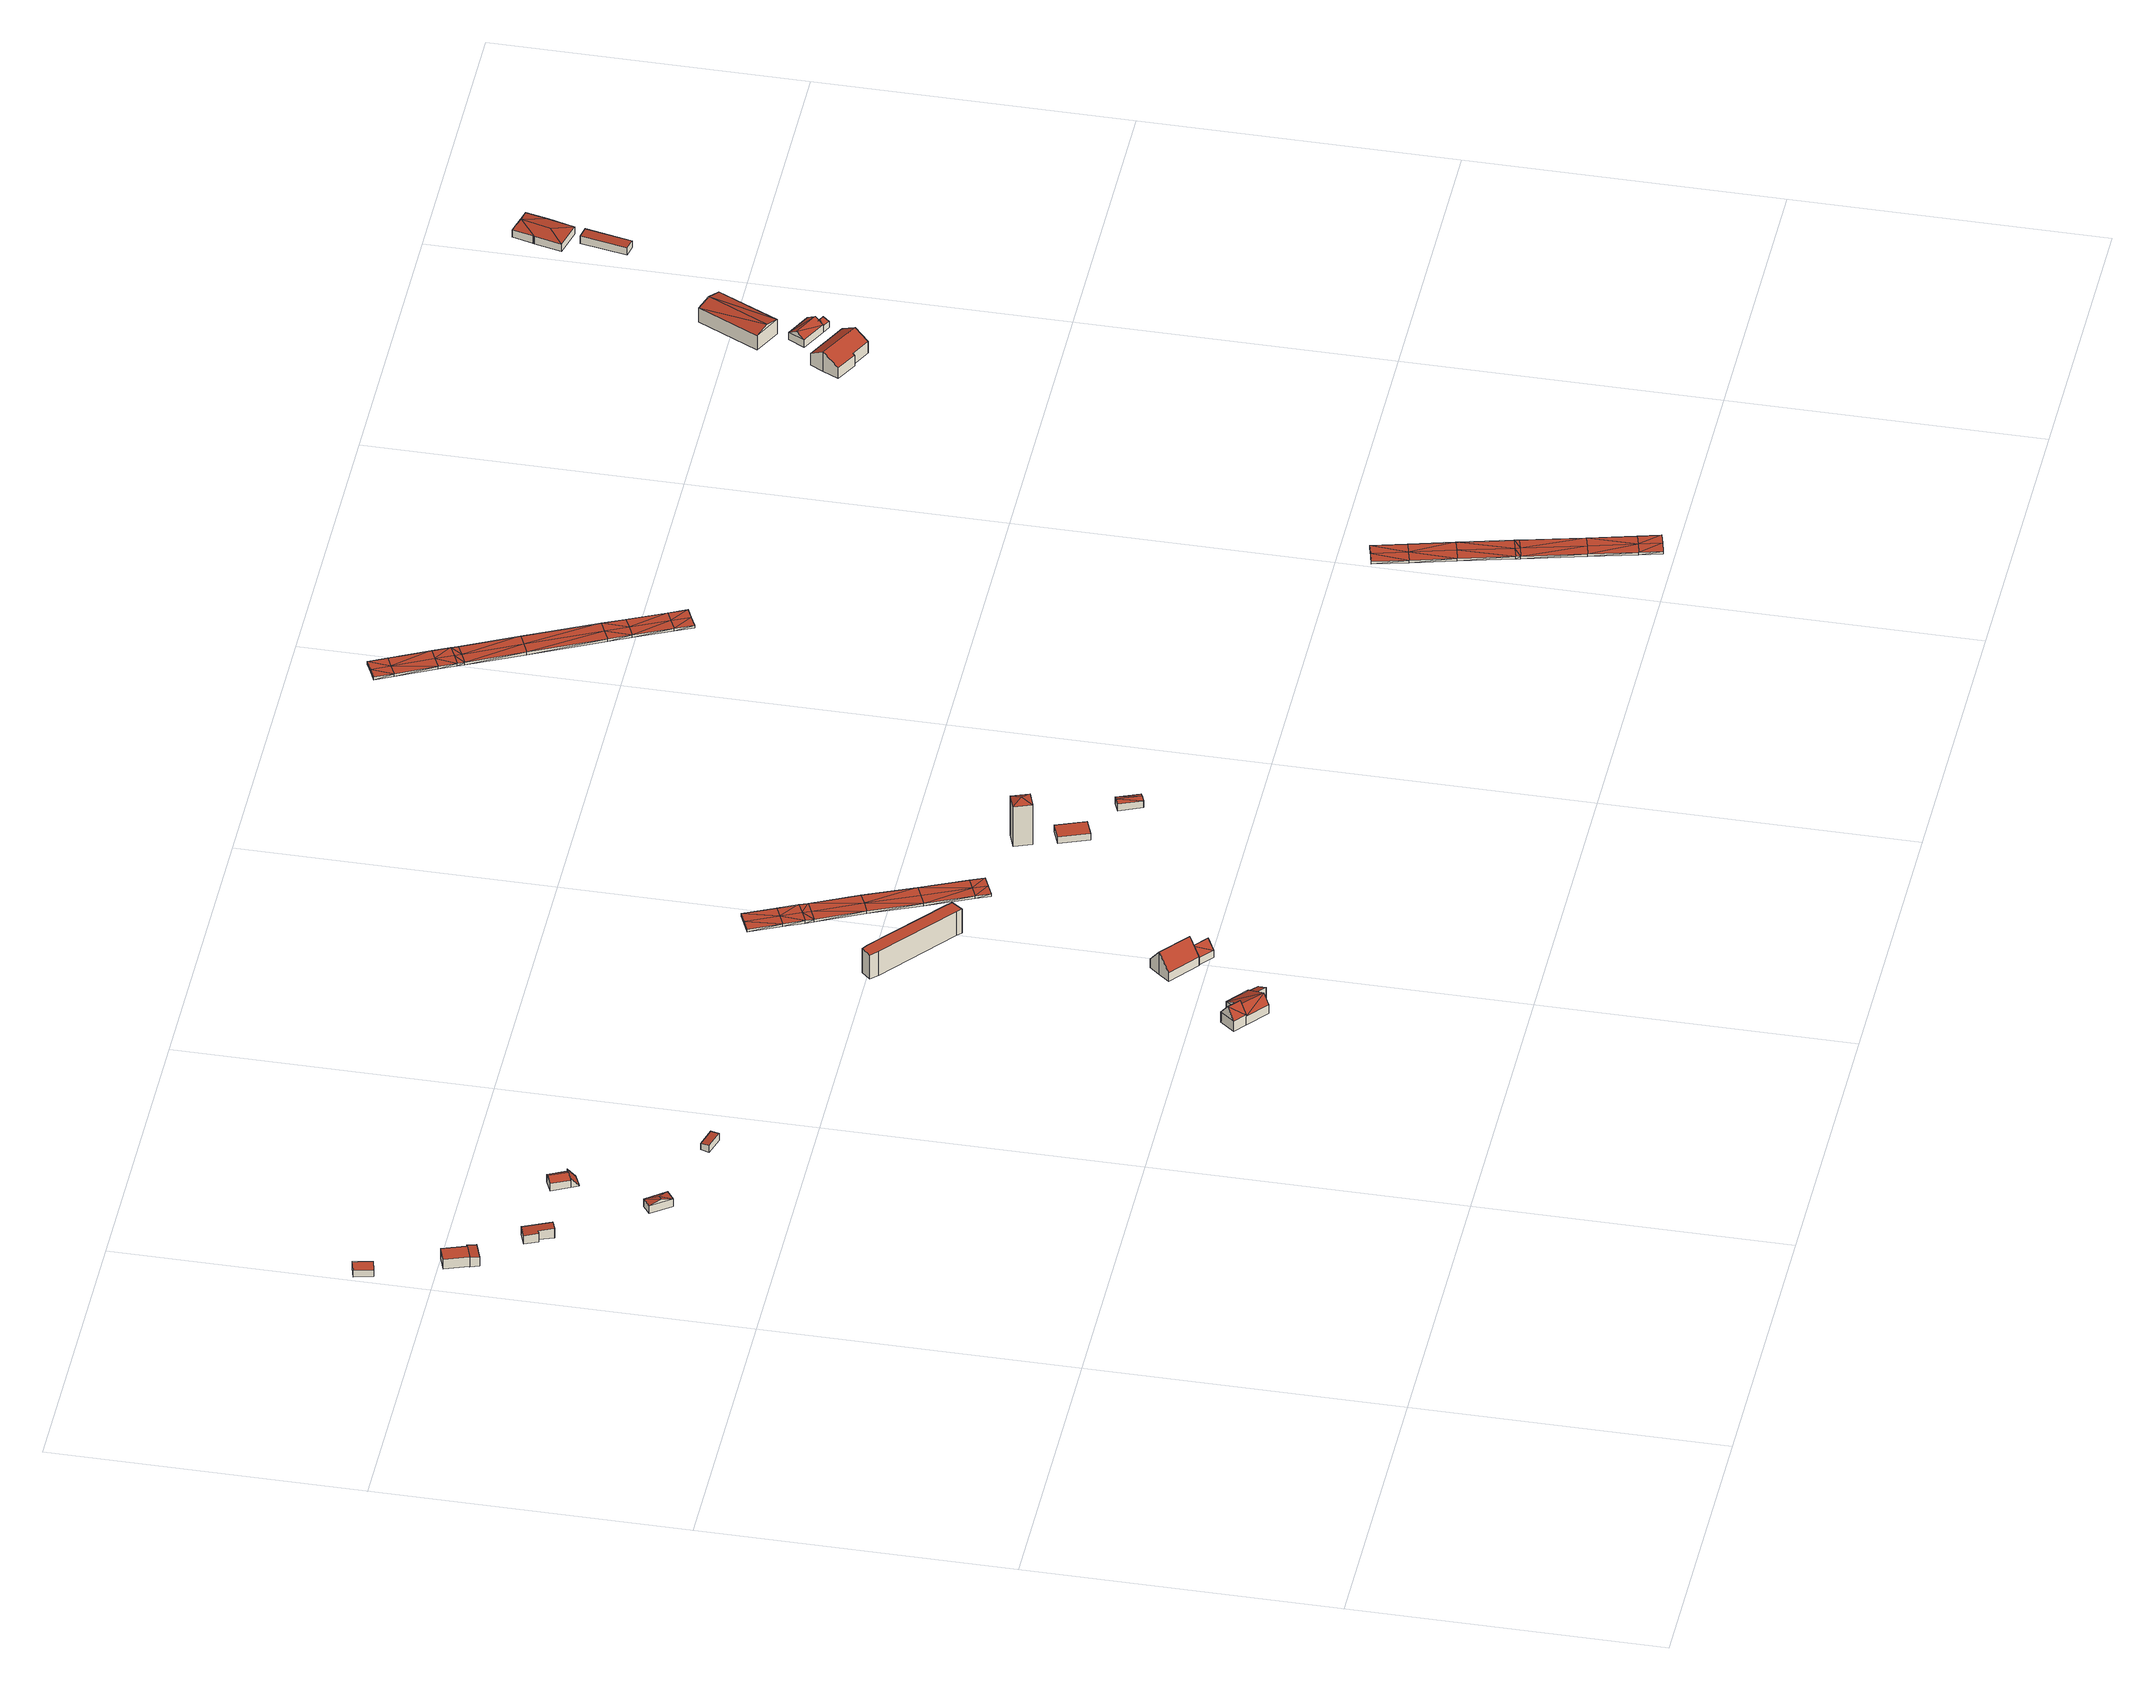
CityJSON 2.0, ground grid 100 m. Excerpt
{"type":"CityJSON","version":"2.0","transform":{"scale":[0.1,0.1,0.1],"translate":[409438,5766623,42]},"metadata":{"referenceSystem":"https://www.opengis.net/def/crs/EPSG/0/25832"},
"CityObjects":{
"building1":{"type":"Building","attributes":{"Gemeindeschluessel":"05566012","Geometrietyp2DReferenz":"3000","function":"31001_2700","roofType":"1000","measuredHeight":2.45},"geometry":[{"type":"Solid","lod":"2","boundaries":[[[[0,1,2,3]],[[4,5,1,0]],[[6,7,5,4]],[[3,2,7,6]],[[4,0,3,6]],[[1,5,7,2]]]],"semantics":{"surfaces":[{"type":"WallSurface"},{"type":"RoofSurface"},{"type":"GroundSurface"}],"values":[[0,0,0,0,1,2]]}}]},
"building2":{"type":"Building","attributes":{"Gemeindeschluessel":"05566012","Geometrietyp2DReferenz":"3000","function":"31001_2700","roofType":"1000","measuredHeight":3.61},"geometry":[{"type":"Solid","lod":"2","boundaries":[[[[8,9,10,11]],[[12,13,9,8]],[[14,15,13,12]],[[11,10,15,14]],[[12,8,11,14]],[[9,13,15,10]]]],"semantics":{"surfaces":[{"type":"WallSurface"},{"type":"RoofSurface"},{"type":"GroundSurface"}],"values":[[0,0,0,0,1,2]]}}]},
"building3":{"type":"Building","attributes":{"Gemeindeschluessel":"05566012","Geometrietyp2DReferenz":"3000","function":"51009_1610","roofType":"2100","measuredHeight":3.52},"geometry":[{"type":"Solid","lod":"2","boundaries":[[[[16,17,18,19]],[[20,21,17,16]],[[22,23,21,20]],[[24,25,23,22]],[[19,18,25,24]],[[22,20,16,19,24]],[[17,21,23,25,18]]]],"semantics":{"surfaces":[{"type":"WallSurface"},{"type":"RoofSurface"},{"type":"GroundSurface"}],"values":[[0,0,0,0,0,1,2]]}}]},
"building4":{"type":"Building","attributes":{"Gemeindeschluessel":"05566012","Geometrietyp2DReferenz":"3000","function":"31001_2700","roofType":"2100","measuredHeight":3.58},"geometry":[{"type":"Solid","lod":"2","boundaries":[[[[26,27,28,29]],[[30,31,27,26]],[[32,33,31,30]],[[34,35,33,32]],[[36,37,35,34]],[[29,28,37,36]],[[34,32,30,26,29,36]],[[27,31,33,35,37,28]]]],"semantics":{"surfaces":[{"type":"WallSurface"},{"type":"RoofSurface"},{"type":"GroundSurface"}],"values":[[0,0,0,0,0,0,1,2]]}}]},
"building5":{"type":"Building","attributes":{"Gemeindeschluessel":"05566012","Geometrietyp2DReferenz":"3000","function":"31001_2700","roofType":"5000","measuredHeight":4.06},"geometry":[{"type":"Solid","lod":"2","boundaries":[[[[38,39,40,41]],[[42,43,39,38]],[[44,45,43,42]],[[41,40,45,44]],[[38,46,42]],[[44,47,41]],[[47,46,38]],[[38,41,47]],[[44,42,46]],[[46,47,44]],[[39,43,45,40]]]],"semantics":{"surfaces":[{"type":"WallSurface"},{"type":"RoofSurface"},{"type":"GroundSurface"}],"values":[[0,0,0,0,1,0,1,1,1,1,2]]}}]},
"building6":{"type":"Building","attributes":{"Gemeindeschluessel":"05566012","Geometrietyp2DReferenz":"3000","function":"31001_2700","roofType":"3100","measuredHeight":4.09},"geometry":[{"type":"Solid","lod":"2","boundaries":[[[[48,49,50,51]],[[52,53,49,48]],[[54,55,53,52]],[[51,50,55,54]],[[48,56,52]],[[54,57,51]],[[51,57,56,48]],[[52,56,57,54]],[[49,53,55,50]]]],"semantics":{"surfaces":[{"type":"WallSurface"},{"type":"RoofSurface"},{"type":"GroundSurface"}],"values":[[0,0,0,0,0,0,1,1,2]]}}]},
"building7":{"type":"Building","attributes":{"Gemeindeschluessel":"05566012","Geometrietyp2DReferenz":"3000","function":"51009_1610","roofType":"2100","measuredHeight":3.44},"geometry":[{"type":"Solid","lod":"2","boundaries":[[[[58,59,60,61]],[[62,63,59,58]],[[64,65,63,62]],[[61,60,65,64]],[[62,58,61,64]],[[59,63,65,60]]]],"semantics":{"surfaces":[{"type":"WallSurface"},{"type":"RoofSurface"},{"type":"GroundSurface"}],"values":[[0,0,0,0,1,2]]}}]},
"building8":{"type":"Building","attributes":{"Gemeindeschluessel":"05566012","Geometrietyp2DReferenz":"3000","function":"31001_2700","roofType":"2100","measuredHeight":2.61},"geometry":[{"type":"Solid","lod":"2","boundaries":[[[[66,67,68,69]],[[70,71,67,66]],[[72,73,71,70]],[[69,68,73,72]],[[70,66,69,72]],[[67,71,73,68]]]],"semantics":{"surfaces":[{"type":"WallSurface"},{"type":"RoofSurface"},{"type":"GroundSurface"}],"values":[[0,0,0,0,1,2]]}}]},
"building9":{"type":"Building","attributes":{"Gemeindeschluessel":"05566012","Geometrietyp2DReferenz":"3000","function":"31001_1000"},"address":[{"country":"Germany","locality":"Greven","thoroughfareNumber":"30","thoroughfareName":"Fuestruper Str."}],"children":["building9-1","building9-2","building9-3"]},
"building9-1":{"type":"BuildingPart","attributes":{"roofType":"3100","measuredHeight":6.61},"parents":["building9"],"geometry":[{"type":"Solid","lod":"2","boundaries":[[[[74,75,76,77]],[[78,79,75,74]],[[80,81,82,83]],[[84,85,86,81,80]],[[87,88,84,80]],[[89,90,91,87,80]],[[92,78,87,91]],[[78,74,87]],[[93,89,80,83]],[[94,88,87,74,77]],[[76,75,79,82,81,86]],[[85,84,95]],[[86,85,95,77,76]],[[79,78,83,82]],[[89,93,90]],[[93,83,78,92]],[[90,93,92,91]],[[94,95,84,88]],[[77,95,94]]]],"semantics":{"surfaces":[{"type":"WallSurface"},{"type":"RoofSurface"},{"type":"GroundSurface"},{"type":"ClosureSurface"}],"values":[[0,0,0,0,1,1,1,1,0,0,2,0,3,3,0,3,3,0,3]]}}]},
"building9-2":{"type":"BuildingPart","attributes":{"roofType":"3100","measuredHeight":7.56},"parents":["building9"],"geometry":[{"type":"Solid","lod":"2","boundaries":[[[[93,83,82,96,97]],[[98,99,79,78,100]],[[97,96,99,98]],[[98,101,97]],[[102,90,93,97]],[[97,101,102]],[[100,102,101]],[[101,98,100]],[[82,79,99,96]],[[92,100,78]],[[79,82,83,78]],[[83,93,92,78]],[[100,92,91,90,102]],[[92,93,90,91]]]],"semantics":{"surfaces":[{"type":"WallSurface"},{"type":"RoofSurface"},{"type":"GroundSurface"},{"type":"ClosureSurface"}],"values":[[0,0,0,0,1,1,1,1,2,0,3,3,0,3]]}}]},
"building9-3":{"type":"BuildingPart","attributes":{"roofType":"2100","measuredHeight":4.62},"parents":["building9"],"geometry":[{"type":"Solid","lod":"2","boundaries":[[[[103,104,105,106]],[[94,77,76,104,103]],[[106,105,86,85]],[[95,94,103,106,85]],[[104,76,86,105]],[[86,76,77,95,85]],[[77,94,95]]]],"semantics":{"surfaces":[{"type":"WallSurface"},{"type":"RoofSurface"},{"type":"GroundSurface"},{"type":"ClosureSurface"}],"values":[[0,0,0,1,2,3,3]]}}]},
"building10":{"type":"Building","attributes":{"Gemeindeschluessel":"05566012","Geometrietyp2DReferenz":"3000","function":"31001_1000","roofType":"3100","measuredHeight":8.67},"address":[{"country":"Germany","locality":"Greven","thoroughfareNumber":"28","thoroughfareName":"Fuestruper Str."}],"geometry":[{"type":"Solid","lod":"2","boundaries":[[[[107,108,109,110]],[[111,112,108,107]],[[113,114,112,111]],[[115,116,114,113]],[[117,118,116,115]],[[119,120,118,117]],[[121,122,120,119]],[[110,109,122,121]],[[115,113,111,107,117]],[[110,121,119,117,107]],[[108,112,114,116,118,120,122,109]]]],"semantics":{"surfaces":[{"type":"WallSurface"},{"type":"RoofSurface"},{"type":"GroundSurface"}],"values":[[0,0,0,0,0,0,0,0,1,1,2]]}}]},
"building11":{"type":"Building","attributes":{"Gemeindeschluessel":"05566012","Geometrietyp2DReferenz":"3000","function":"31001_1310","roofType":"3100","measuredHeight":5.8},"geometry":[{"type":"Solid","lod":"2","boundaries":[[[[123,124,125,126]],[[127,128,124,123]],[[129,130,128,127]],[[126,125,130,129]],[[123,131,127]],[[129,132,126]],[[131,123,126]],[[126,132,131]],[[127,131,132]],[[132,129,127]],[[124,128,130,125]]]],"semantics":{"surfaces":[{"type":"WallSurface"},{"type":"RoofSurface"},{"type":"GroundSurface"}],"values":[[0,0,0,0,0,0,1,1,1,1,2]]}}]},
"building12":{"type":"Building","attributes":{"Gemeindeschluessel":"05566012","Geometrietyp2DReferenz":"3000","function":"53009_2060","roofType":"1000","measuredHeight":9.03},"geometry":[{"type":"Solid","lod":"2","boundaries":[[[[133,134,135,136]],[[137,138,134,133]],[[139,140,138,137]],[[141,142,140,139]],[[143,144,142,141]],[[145,146,144,143]],[[147,148,146,145]],[[136,135,148,147]],[[145,143,141,139,137,133,136,147]],[[134,138,140,142,144,146,148,135]]]],"semantics":{"surfaces":[{"type":"WallSurface"},{"type":"RoofSurface"},{"type":"GroundSurface"}],"values":[[0,0,0,0,0,0,0,0,1,2]]}}]},
"building13":{"type":"Building","attributes":{"Geometrietyp2DReferenz":"2000","Gemeindeschluessel":"05566012","function":"53001_1800","roofType":"9999","measuredHeight":1},"geometry":[{"type":"Solid","lod":"2","boundaries":[[[[149,150,151]],[[150,152,151]],[[153,154,149]],[[154,150,149]],[[155,156,153]],[[156,154,153]],[[157,158,155]],[[158,156,155]],[[159,160,157]],[[160,158,157]],[[161,162,159]],[[162,160,159]],[[163,164,161]],[[164,162,161]],[[165,166,163]],[[166,164,163]],[[167,168,165]],[[168,166,165]],[[169,170,167]],[[170,168,167]],[[171,172,169]],[[172,170,169]],[[173,174,171]],[[174,172,171]],[[175,176,173]],[[176,174,173]],[[177,178,175]],[[178,176,175]],[[179,180,177]],[[180,178,177]],[[181,182,179]],[[182,180,179]],[[183,184,181]],[[184,182,181]],[[151,152,183]],[[152,184,183]],[[185,152,150]],[[185,150,154]],[[186,185,156]],[[156,185,154]],[[187,186,158]],[[158,186,156]],[[188,187,158]],[[188,158,160]],[[189,188,162]],[[162,188,160]],[[190,189,162]],[[190,162,164]],[[168,190,166]],[[166,190,164]],[[180,185,186]],[[182,184,152]],[[182,152,185]],[[180,182,185]],[[180,186,178]],[[178,186,187]],[[178,187,176]],[[176,187,188]],[[176,188,174]],[[174,188,189]],[[174,189,190]],[[174,190,172]],[[170,172,168]],[[168,172,190]],[[191,149,151]],[[191,153,149]],[[192,155,191]],[[155,153,191]],[[193,157,192]],[[157,155,192]],[[194,157,193]],[[194,159,157]],[[195,161,194]],[[161,159,194]],[[196,161,195]],[[196,163,161]],[[167,165,196]],[[165,163,196]],[[181,151,183]],[[181,191,151]],[[179,191,181]],[[179,192,191]],[[179,177,192]],[[177,193,192]],[[177,175,193]],[[175,194,193]],[[175,173,194]],[[173,195,194]],[[173,196,195]],[[173,171,196]],[[169,167,171]],[[167,196,171]]]],"semantics":{"surfaces":[{"type":"WallSurface"},{"type":"GroundSurface"},{"type":"RoofSurface"}],"values":[[0,0,0,0,0,0,0,0,0,0,0,0,0,0,0,0,0,0,0,0,0,0,0,0,0,0,0,0,0,0,0,0,0,0,0,0,1,1,1,1,1,1,1,1,1,1,1,1,1,1,1,1,1,1,1,1,1,1,1,1,1,1,1,1,2,2,2,2,2,2,2,2,2,2,2,2,2,2,2,2,2,2,2,2,2,2,2,2,2,2,2,2]]}}]},
"building14":{"type":"Building","attributes":{"Gemeindeschluessel":"05566012","Geometrietyp2DReferenz":"3000","function":"31001_1000","roofType":"3500","measuredHeight":16.56},"address":[{"country":"Germany","locality":"Greven","thoroughfareNumber":"33","thoroughfareName":"Fuestruper Str."}],"geometry":[{"type":"Solid","lod":"2","boundaries":[[[[197,198,199,200]],[[201,202,198,197]],[[203,204,202,201]],[[200,199,204,203]],[[200,205,197]],[[197,205,201]],[[201,205,203]],[[203,205,200]],[[198,202,204,199]]]],"semantics":{"surfaces":[{"type":"WallSurface"},{"type":"RoofSurface"},{"type":"GroundSurface"}],"values":[[0,0,0,0,1,1,1,1,2]]}}]},
"building15":{"type":"Building","attributes":{"Gemeindeschluessel":"05566012","Geometrietyp2DReferenz":"3000","function":"31001_2460","roofType":"1000","measuredHeight":2.5},"geometry":[{"type":"Solid","lod":"2","boundaries":[[[[206,207,208,209]],[[210,211,207,206]],[[212,213,211,210]],[[209,208,213,212]],[[210,206,209,212]],[[207,211,213,208]]]],"semantics":{"surfaces":[{"type":"WallSurface"},{"type":"RoofSurface"},{"type":"GroundSurface"}],"values":[[0,0,0,0,1,2]]}}]},
"building16":{"type":"Building","attributes":{"Gemeindeschluessel":"05566012","Geometrietyp2DReferenz":"3000","function":"31001_2700","roofType":"3100","measuredHeight":3.23},"geometry":[{"type":"Solid","lod":"2","boundaries":[[[[214,215,216,217]],[[218,219,215,214]],[[220,221,219,218]],[[217,216,221,220]],[[214,222,218]],[[220,223,217]],[[222,214,217]],[[217,223,222]],[[218,222,223]],[[223,220,218]],[[215,219,221,216]]]],"semantics":{"surfaces":[{"type":"WallSurface"},{"type":"RoofSurface"},{"type":"GroundSurface"}],"values":[[0,0,0,0,0,0,1,1,1,1,2]]}}]},
"building17":{"type":"Building","attributes":{"Geometrietyp2DReferenz":"2000","Gemeindeschluessel":"05566012","function":"53001_1800","roofType":"9999","measuredHeight":1},"geometry":[{"type":"Solid","lod":"2","boundaries":[[[[224,225,226]],[[225,227,226]],[[228,229,224]],[[229,225,224]],[[230,231,228]],[[231,229,228]],[[232,233,230]],[[233,231,230]],[[234,235,232]],[[235,233,232]],[[236,237,234]],[[237,235,234]],[[238,239,236]],[[239,237,236]],[[240,241,238]],[[241,239,238]],[[242,243,240]],[[243,241,240]],[[244,245,242]],[[245,243,242]],[[246,247,244]],[[247,245,244]],[[248,249,246]],[[249,247,246]],[[250,251,248]],[[251,249,248]],[[252,253,250]],[[253,251,250]],[[254,255,252]],[[255,253,252]],[[256,257,254]],[[257,255,254]],[[258,259,256]],[[259,257,256]],[[260,261,258]],[[261,259,258]],[[262,263,260]],[[263,261,260]],[[264,265,262]],[[265,263,262]],[[266,267,264]],[[267,265,264]],[[226,227,266]],[[227,267,266]],[[268,227,225]],[[268,225,229]],[[269,268,231]],[[231,268,229]],[[270,269,233]],[[233,269,231]],[[271,270,233]],[[271,233,235]],[[272,271,237]],[[237,271,235]],[[273,272,239]],[[239,272,237]],[[274,273,239]],[[274,239,241]],[[275,274,243]],[[243,274,241]],[[247,275,245]],[[245,275,243]],[[265,267,227]],[[265,227,268]],[[263,265,268]],[[263,268,269]],[[261,263,269]],[[261,269,270]],[[259,261,270]],[[259,270,271]],[[257,259,272]],[[272,259,271]],[[257,272,273]],[[257,273,255]],[[255,273,253]],[[253,273,274]],[[251,253,275]],[[275,253,274]],[[249,251,247]],[[247,251,275]],[[276,224,226]],[[276,228,224]],[[277,230,276]],[[230,228,276]],[[278,232,277]],[[232,230,277]],[[279,232,278]],[[279,234,232]],[[280,236,279]],[[236,234,279]],[[281,238,280]],[[238,236,280]],[[282,238,281]],[[282,240,238]],[[283,242,282]],[[242,240,282]],[[246,244,283]],[[244,242,283]],[[264,226,266]],[[264,276,226]],[[262,276,264]],[[262,277,276]],[[260,277,262]],[[260,278,277]],[[258,278,260]],[[258,279,278]],[[256,280,258]],[[280,279,258]],[[256,281,280]],[[256,254,281]],[[254,252,281]],[[252,282,281]],[[250,283,252]],[[283,282,252]],[[248,246,250]],[[246,283,250]]]],"semantics":{"surfaces":[{"type":"WallSurface"},{"type":"GroundSurface"},{"type":"RoofSurface"}],"values":[[0,0,0,0,0,0,0,0,0,0,0,0,0,0,0,0,0,0,0,0,0,0,0,0,0,0,0,0,0,0,0,0,0,0,0,0,0,0,0,0,0,0,0,0,1,1,1,1,1,1,1,1,1,1,1,1,1,1,1,1,1,1,1,1,1,1,1,1,1,1,1,1,1,1,1,1,1,1,1,1,2,2,2,2,2,2,2,2,2,2,2,2,2,2,2,2,2,2,2,2,2,2,2,2,2,2,2,2,2,2,2,2,2,2,2,2]]}}]},
"building18":{"type":"Building","attributes":{"Geometrietyp2DReferenz":"2000","Gemeindeschluessel":"05566012","function":"53001_1800","roofType":"9999","measuredHeight":1},"geometry":[{"type":"Solid","lod":"2","boundaries":[[[[284,285,286]],[[285,287,286]],[[288,289,284]],[[289,285,284]],[[290,291,288]],[[291,289,288]],[[292,293,290]],[[293,291,290]],[[294,295,292]],[[295,293,292]],[[296,297,294]],[[297,295,294]],[[298,299,296]],[[299,297,296]],[[300,301,298]],[[301,299,298]],[[302,303,300]],[[303,301,300]],[[304,305,302]],[[305,303,302]],[[306,307,304]],[[307,305,304]],[[308,309,306]],[[309,307,306]],[[310,311,308]],[[311,309,308]],[[312,313,310]],[[313,311,310]],[[314,315,312]],[[315,313,312]],[[316,317,314]],[[317,315,314]],[[318,319,316]],[[319,317,316]],[[286,287,318]],[[287,319,318]],[[320,287,285]],[[320,285,289]],[[321,320,291]],[[291,320,289]],[[322,321,291]],[[322,291,293]],[[323,322,293]],[[323,293,295]],[[324,323,297]],[[297,323,295]],[[325,324,297]],[[325,297,299]],[[303,325,301]],[[301,325,299]],[[317,319,287]],[[317,287,320]],[[315,317,320]],[[315,320,321]],[[315,321,313]],[[313,321,322]],[[313,322,311]],[[311,322,323]],[[309,311,324]],[[324,311,323]],[[309,324,325]],[[325,307,309]],[[305,307,303]],[[303,307,325]],[[326,284,286]],[[326,288,284]],[[327,290,326]],[[290,288,326]],[[328,290,327]],[[328,292,290]],[[329,292,328]],[[329,294,292]],[[330,296,329]],[[296,294,329]],[[331,296,330]],[[331,298,296]],[[302,300,331]],[[300,298,331]],[[316,286,318]],[[316,326,286]],[[314,326,316]],[[314,327,326]],[[314,312,327]],[[312,328,327]],[[312,310,328]],[[310,329,328]],[[308,330,310]],[[330,329,310]],[[308,331,330]],[[331,308,306]],[[304,302,306]],[[302,331,306]]]],"semantics":{"surfaces":[{"type":"WallSurface"},{"type":"GroundSurface"},{"type":"RoofSurface"}],"values":[[0,0,0,0,0,0,0,0,0,0,0,0,0,0,0,0,0,0,0,0,0,0,0,0,0,0,0,0,0,0,0,0,0,0,0,0,1,1,1,1,1,1,1,1,1,1,1,1,1,1,1,1,1,1,1,1,1,1,1,1,1,1,1,1,2,2,2,2,2,2,2,2,2,2,2,2,2,2,2,2,2,2,2,2,2,2,2,2,2,2,2,2]]}}]},
"building19":{"type":"Building","attributes":{"Gemeindeschluessel":"05566012","Geometrietyp2DReferenz":"3000","function":"31001_1000","roofType":"3100","measuredHeight":7.52},"address":[{"country":"Germany","locality":"Greven","thoroughfareNumber":"37","thoroughfareName":"Fuestruper Str."}],"geometry":[{"type":"Solid","lod":"2","boundaries":[[[[332,333,334,335]],[[336,337,333,332]],[[338,339,337,336]],[[340,341,339,338]],[[342,343,341,340]],[[344,345,343,342]],[[346,347,345,344]],[[335,334,347,346]],[[340,338,336,342]],[[332,335,346,344,342,336]],[[333,337,339,341,343,345,347,334]]]],"semantics":{"surfaces":[{"type":"WallSurface"},{"type":"RoofSurface"},{"type":"GroundSurface"}],"values":[[0,0,0,0,0,0,0,0,1,1,2]]}}]},
"building20":{"type":"Building","attributes":{"Gemeindeschluessel":"05566012","Geometrietyp2DReferenz":"3000","function":"31001_2460","roofType":"3100","measuredHeight":4.65},"geometry":[{"type":"Solid","lod":"2","boundaries":[[[[348,349,350,351]],[[352,353,349,348]],[[354,355,353,352]],[[356,357,355,354]],[[351,350,357,356]],[[356,358,359,360]],[[360,351,356]],[[359,352,348]],[[348,360,359]],[[358,356,354]],[[359,358,354,352]],[[360,348,351]],[[349,353,355,357,350]]]],"semantics":{"surfaces":[{"type":"WallSurface"},{"type":"RoofSurface"},{"type":"GroundSurface"}],"values":[[0,0,0,0,0,1,1,1,1,0,0,0,2]]}}]},
"building21":{"type":"Building","attributes":{"Gemeindeschluessel":"05566012","Geometrietyp2DReferenz":"3000","function":"31001_1310","roofType":"5000","measuredHeight":4.47},"geometry":[{"type":"Solid","lod":"2","boundaries":[[[[361,355,357,362]],[[363,364,355,361]],[[365,366,364,363]],[[362,357,366,365]],[[365,363,367]],[[367,363,361,368]],[[361,362,368]],[[368,362,365,367]],[[355,364,366,357]]]],"semantics":{"surfaces":[{"type":"WallSurface"},{"type":"RoofSurface"},{"type":"GroundSurface"}],"values":[[0,0,0,0,1,1,0,1,2]]}}]},
"building22":{"type":"Building","attributes":{"Gemeindeschluessel":"05566012","Geometrietyp2DReferenz":"3000","function":"31001_2400","roofType":"3100","measuredHeight":6.72},"geometry":[{"type":"Solid","lod":"2","boundaries":[[[[369,370,371,372]],[[373,374,370,369]],[[375,376,374,373]],[[372,371,376,375]],[[369,377,373]],[[375,378,372]],[[378,377,369]],[[369,372,378]],[[375,373,377]],[[377,378,375]],[[370,374,376,371]]]],"semantics":{"surfaces":[{"type":"WallSurface"},{"type":"RoofSurface"},{"type":"GroundSurface"}],"values":[[0,0,0,0,0,0,1,1,1,1,2]]}}]},
"building23":{"type":"Building","attributes":{"Gemeindeschluessel":"05566012","Geometrietyp2DReferenz":"3000","function":"31001_2400","roofType":"2100","measuredHeight":2.82},"geometry":[{"type":"Solid","lod":"2","boundaries":[[[[379,380,381,382]],[[383,384,380,379]],[[385,386,384,383]],[[382,381,386,385]],[[383,379,382,385]],[[380,384,386,381]]]],"semantics":{"surfaces":[{"type":"WallSurface"},{"type":"RoofSurface"},{"type":"GroundSurface"}],"values":[[0,0,0,0,1,2]]}}]},
"building24":{"type":"Building","attributes":{"Gemeindeschluessel":"05566012","Geometrietyp2DReferenz":"3000","function":"31001_2400","roofType":"3200","measuredHeight":3.67},"geometry":[{"type":"Solid","lod":"2","boundaries":[[[[387,388,389,390]],[[391,392,388,387]],[[393,394,392,391]],[[395,396,394,393]],[[397,398,396,395]],[[399,400,398,397]],[[401,402,400,399]],[[390,389,402,401]],[[401,403,390]],[[391,404,393]],[[393,404,403,395]],[[399,397,395,403,401]],[[390,403,387]],[[387,403,404,391]],[[388,392,394,396,398,400,402,389]]]],"semantics":{"surfaces":[{"type":"WallSurface"},{"type":"RoofSurface"},{"type":"GroundSurface"}],"values":[[0,0,0,0,0,0,0,0,1,1,1,1,1,1,2]]}}]}
},
"vertices":[
[8,3242,36],[8,3242,11],[22,3181,11],[22,3181,36],[49,3252,36],[49,3252,11],[63,3190,36],[63,3190,11],
[100,2982,45],[100,2982,9],[127,2906,9],[127,2906,45],[152,3000,45],[152,3000,9],[179,2924,45],[179,2924,9],
[127,2906,43],[127,2906,8],[137,2878,8],[137,2878,40],[179,2924,43],[179,2924,8],[187,2927,43],[187,2927,8],[197,2899,40],[197,2899,8],
[293,2726,34],[293,2726,1],[305,2730,1],[305,2730,34],[276,2769,31],[276,2769,1],[320,2786,31],[320,2786,1],[354,2695,36],[354,2695,1],[323,2684,36],[323,2684,1],
[505,2445,46],[505,2445,17],[474,2422,17],[474,2422,46],[553,2381,46],[553,2381,17],[522,2358,46],[522,2358,17],[509,2398,58],[498,2390,58],
[478,2727,83],[478,2727,55],[505,2669,55],[505,2669,83],[520,2746,83],[520,2746,55],[547,2689,83],[547,2689,55],[499,2737,96],[526,2679,96],
[558,2665,59],[558,2665,56],[547,2689,56],[547,2689,91],[516,2645,59],[516,2645,56],[505,2669,91],[505,2669,56],
[773,2322,70],[773,2322,46],[765,2294,46],[765,2294,73],[837,2304,70],[837,2304,46],[828,2276,73],[828,2276,46],
[1692,755,126],[1692,755,93],[1729,800,93],[1729,800,126],[1625,811,126],[1625,811,93],[1686,884,126],[1686,884,93],[1664,858,93],[1664,858,126],[1752,829,126],[1752,829,122],[1752,829,93],[1707,773,159],[1729,800,143],[1664,858,142],[1655,847,148],[1640,829,159],[1627,814,131],[1664,858,131],[1729,800,139],[1747,822,126],
[1626,889,93],[1626,889,131],[1587,842,131],[1587,842,93],[1625,811,131],[1607,865,169],[1644,834,169],
[1758,776,139],[1758,776,93],[1781,805,93],[1781,805,122],
[1906,1039,182],[1906,1039,96],[1913,1048,96],[1913,1048,167],[1879,1007,132],[1879,1007,96],[1878,1005,129],[1878,1005,96],[1785,1081,129],[1785,1081,96],[1813,1115,182],[1813,1115,96],[1841,1148,129],[1841,1148,96],[1933,1072,129],[1933,1072,96],
[1959,1010,124],[1959,1010,97],[1913,1048,97],[1913,1048,124],[1925,969,124],[1925,969,97],[1879,1007,124],[1879,1007,97],[1942,990,155],[1896,1028,155],
[1655,1947,181],[1655,1947,90],[1889,1754,90],[1889,1754,181],[1632,1969,181],[1632,1969,90],[1660,1998,181],[1660,1998,90],[1681,1986,181],[1681,1986,90],[1916,1790,181],[1916,1790,90],[1933,1775,181],[1933,1775,90],[1906,1739,181],[1906,1739,90],
[1810,2399,140],[1810,2399,130],[1773,2383,140],[1773,2383,130],[1854,2298,141],[1854,2298,131],[1882,2236,142],[1882,2236,132],[1894,2210,142],[1894,2210,132],[1961,2061,144],[1961,2061,134],[2033,1900,142],[2033,1900,132],[2099,1755,141],[2099,1755,131],[2120,1710,140],[2120,1710,130],[2083,1693,140],[2083,1693,130],[2047,1677,140],[2047,1677,130],[2026,1722,141],[2026,1722,131],[1960,1867,142],[1960,1867,132],[1888,2028,144],[1888,2028,134],[1821,2177,142],[1821,2177,132],[1809,2203,142],[1809,2203,132],[1781,2266,141],[1781,2266,131],[1737,2366,140],[1737,2366,130],[1818,2282,131],[1846,2219,132],[1857,2194,132],[1924,2044,134],[1997,1884,132],[2063,1738,131],[1818,2282,141],[1846,2219,142],[1857,2194,142],[1924,2044,144],[1997,1884,142],[2063,1738,141],
[2414,1629,247],[2414,1629,96],[2394,1686,96],[2394,1686,247],[2362,1610,247],[2362,1610,96],[2342,1666,247],[2342,1666,96],[2378,1648,261],
[2437,1559,121],[2437,1559,96],[2381,1537,96],[2381,1537,121],[2473,1465,121],[2473,1465,96],[2416,1443,121],[2416,1443,96],
[2635,1331,121],[2635,1331,95],[2606,1405,95],[2606,1405,121],[2603,1317,121],[2603,1317,95],[2573,1391,121],[2573,1391,95],[2619,1324,127],[2589,1398,127],
[2775,3736,160],[2775,3736,150],[2739,3719,160],[2739,3719,150],[2802,3679,161],[2802,3679,151],[2861,3555,162],[2861,3555,152],[2887,3501,162],[2887,3501,152],[2896,3480,162],[2896,3480,152],[2979,3305,164],[2979,3305,154],[3085,3078,166],[3085,3078,156],[3118,3008,166],[3118,3008,156],[3173,2891,166],[3173,2891,156],[3200,2833,166],[3200,2833,156],[3164,2816,166],[3164,2816,156],[3128,2799,166],[3128,2799,156],[3101,2857,166],[3101,2857,156],[3046,2974,166],[3046,2974,156],[3013,3044,166],[3013,3044,156],[2906,3271,164],[2906,3271,154],[2824,3446,162],[2824,3446,152],[2814,3467,162],[2814,3467,152],[2789,3521,162],[2789,3521,152],[2730,3645,161],[2730,3645,151],[2703,3702,160],[2703,3702,150],[2766,3662,151],[2825,3538,152],[2850,3484,152],[2860,3463,152],[2943,3288,154],[3049,3061,156],[3082,2991,156],[3137,2874,156],[2766,3662,161],[2825,3538,162],[2850,3484,162],[2860,3463,162],[2943,3288,164],[3049,3061,166],[3082,2991,166],[3137,2874,166],
[3904,875,163],[3904,875,153],[3866,865,163],[3866,865,153],[3933,764,162],[3933,764,152],[3970,623,162],[3970,623,152],[4015,453,160],[4015,453,150],[4020,438,160],[4020,438,150],[4071,242,158],[4071,242,148],[4111,93,156],[4111,93,146],[4131,21,156],[4131,21,146],[4092,11,156],[4092,11,146],[4053,1,156],[4053,1,146],[4034,73,156],[4034,73,146],[3994,222,158],[3994,222,148],[3942,418,160],[3942,418,150],[3938,433,160],[3938,433,150],[3893,603,162],[3893,603,152],[3856,744,162],[3856,744,152],[3827,855,163],[3827,855,153],[3895,754,152],[3932,613,152],[3977,443,150],[3981,428,150],[4033,232,148],[4073,83,146],[3895,754,162],[3932,613,162],[3977,443,160],[3981,428,160],[4033,232,158],[4073,83,156],
[4481,2620,135],[4481,2620,94],[4551,2584,94],[4551,2584,135],[4507,2671,169],[4507,2671,94],[4530,2715,139],[4530,2715,94],[4666,2645,139],[4666,2645,94],[4643,2600,169],[4643,2600,94],[4620,2556,139],[4620,2556,94],[4555,2589,139],[4555,2589,94],
[4640,2804,121],[4640,2804,93],[4613,2750,93],[4613,2750,121],[4722,2762,121],[4722,2762,93],[4707,2732,121],[4707,2732,93],[4695,2708,121],[4695,2708,93],[4707,2732,137],[4709,2735,139],[4626,2777,139],
[4707,2732,117],[4695,2708,117],[4733,2718,117],[4733,2718,93],[4721,2695,117],[4721,2695,93],[4716,2713,137],[4701,2720,137],
[4672,3087,147],[4672,3087,93],[4572,2888,93],[4572,2888,147],[4762,3042,147],[4762,3042,93],[4662,2843,147],[4662,2843,93],[4717,3064,160],[4617,2866,160],
[5022,3504,119],[5022,3504,94],[4980,3511,94],[4980,3511,122],[4991,3353,119],[4991,3353,94],[4950,3361,122],[4950,3361,94],
[5043,3623,123],[5043,3623,94],[5061,3694,94],[5061,3694,122],[5021,3535,122],[5021,3535,94],[4929,3558,122],[4929,3558,94],[4951,3645,122],[4951,3645,94],[4952,3649,122],[4952,3649,94],[4953,3649,123],[4953,3649,94],[4970,3717,122],[4970,3717,94],[5013,3697,131],[4989,3603,131]
]}
